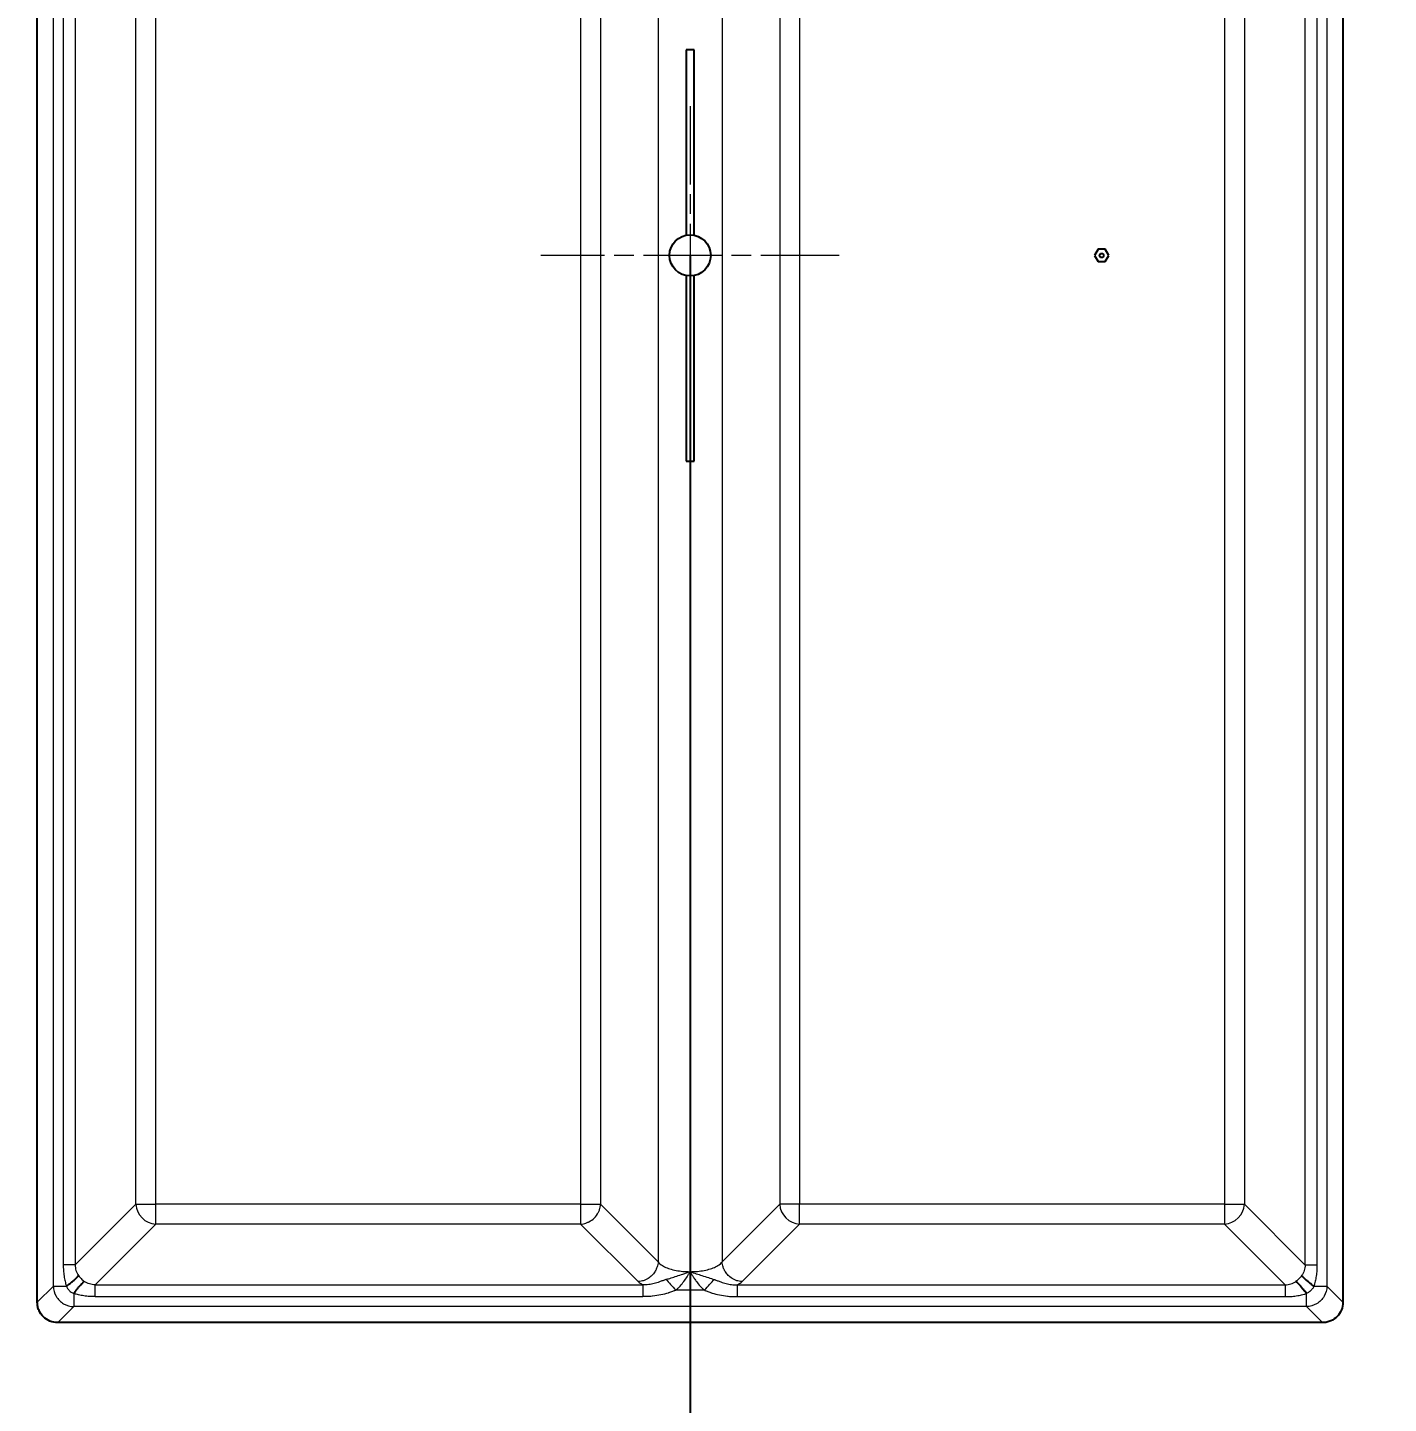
# Model space of a CAD drawing. Header units: millimetres. Extents: x 0 to 1486, y 0 to 1051.
# Drawn here: x 884.4 to 917.47, y 169.35 to 202.79 of the extents above; entities that cross this region are included whole.
import ezdxf

# ---------------------------------------------------------------- set-up
doc = ezdxf.new("R2010")
doc.units = ezdxf.units.MM
doc.header["$LTSCALE"] = 1.25
doc.linetypes.add('CHAIN', pattern=[0.3543, 0.2362, -0.0295, 0.0591, -0.0295])
for name, color, linetype, lineweight, true_color in [('Bemaßungen(DIN)', 7, 'Continuous', 5, 0x262659), ('Mittelpunktmarkierung(DIN)', 7, 'Continuous', 9, 0x262659), ('Sichtbare Kanten(DIN)', 7, 'Continuous', 25, 0x262659), ('Sichtbare tangentiale Kanten(DIN)', 7, 'Continuous', 15, 0x1a1a3e)]:
    doc.layers.add(name, color=color, linetype=linetype, lineweight=lineweight, true_color=true_color)
doc.styles.add('Aktuell-DINGroßer Text', font='arial.ttf')
doc.dimstyles.new('STANDARD-DIN', dxfattribs={"dimscale": 1.25, "dimtxt": 5.25, "dimasz": 2.5, "dimexe": 3.175, "dimexo": 0, "dimgap": 0.8, "dimtad": 1, "dimrnd": 1e-08, "dimtxsty": 'Aktuell-DINGroßer Text', "dimcen": 0.09, "dimdle": 10, "dimclrd": 256, "dimclre": 256, "dimclrt": 256, "dimazin": 2, "dimtfac": 0.666667, "dimtmove": 0, "dimatfit": 3, "dimfxl": 1, "dimtolj": 1, "dimlwd": 25, "dimlwe": 25, "dimarcsym": 0})

# ---------------------------------------------------------------- blocks, each defined once
blk = doc.blocks.new('_DotSmall')
at = {"color": 0, "linetype": 'ByBlock', "const_width": 0.5}
blk.add_lwpolyline([(-0.0625, 0, 1), (0.0625, 0, 1)], format="xyb", close=True, dxfattribs=at)
blk = doc.blocks.new('*D119')
at = {"layer": 'Bemaßungen(DIN)', "color": 250, "linetype": 'Continuous', "lineweight": 25, "true_color": 0x3f3f3f, "transparency": 16777216}
for p, q in [((866.998, 197.249), (866.998, 74.53)), ((900.498, 197.249), (900.498, 74.53)), ((866.998, 78.499), (900.498, 78.499))]:
    blk.add_line(p, q, dxfattribs=at)
at = {"layer": 'Defpoints', "color": 0, "linetype": 'Continuous', "transparency": 16777216}
for p in [(866.998, 197.249), (900.498, 197.249), (900.498, 78.499)]:
    blk.add_point(p, dxfattribs=at)
at = {"layer": 'Bemaßungen(DIN)', "color": 250, "linetype": 'Continuous', "lineweight": 25, "true_color": 0x3f3f3f, "transparency": 16777216, "xscale": 3.125, "yscale": 3.125, "zscale": 3.125, "rotation": 180}
blk.add_blockref('_DotSmall', (866.998, 78.499), dxfattribs=at)
at = {"layer": 'Bemaßungen(DIN)', "color": 250, "linetype": 'Continuous', "lineweight": 25, "true_color": 0x3f3f3f, "transparency": 16777216, "xscale": 3.125, "yscale": 3.125, "zscale": 3.125}
blk.add_blockref('_DotSmall', (900.498, 78.499), dxfattribs=at)
at = {"layer": 'Bemaßungen(DIN)', "color": 179, "linetype": 'Continuous', "lineweight": 25, "true_color": 0x262659, "transparency": 16777216, "insert": (869.668, 87.386), "char_height": 6.5625, "attachment_point": 1, "style": 'Aktuell-DINGroßer Text'}
blk.add_mtext('\\A1;33,5{\\H4.375;±0,1}', dxfattribs=at)
blk = doc.blocks.new('*D120')
at = {"layer": 'Bemaßungen(DIN)', "color": 250, "linetype": 'Continuous', "lineweight": 25, "true_color": 0x3f3f3f, "transparency": 16777216}
for p, q in [((900.498, 197.249), (900.498, 74.53)), ((933.998, 197.249), (933.998, 74.53)), ((900.498, 78.499), (933.998, 78.499))]:
    blk.add_line(p, q, dxfattribs=at)
at = {"layer": 'Defpoints', "color": 0, "linetype": 'Continuous', "transparency": 16777216}
for p in [(900.498, 197.249), (933.998, 197.249), (933.998, 78.499)]:
    blk.add_point(p, dxfattribs=at)
at = {"layer": 'Bemaßungen(DIN)', "color": 250, "linetype": 'Continuous', "lineweight": 25, "true_color": 0x3f3f3f, "transparency": 16777216, "xscale": 3.125, "yscale": 3.125, "zscale": 3.125, "rotation": 180}
blk.add_blockref('_DotSmall', (900.498, 78.499), dxfattribs=at)
at = {"layer": 'Bemaßungen(DIN)', "color": 250, "linetype": 'Continuous', "lineweight": 25, "true_color": 0x3f3f3f, "transparency": 16777216, "xscale": 3.125, "yscale": 3.125, "zscale": 3.125}
blk.add_blockref('_DotSmall', (933.998, 78.499), dxfattribs=at)
at = {"layer": 'Bemaßungen(DIN)', "color": 179, "linetype": 'Continuous', "lineweight": 25, "true_color": 0x262659, "transparency": 16777216, "insert": (903.168, 87.386), "char_height": 6.5625, "attachment_point": 1, "style": 'Aktuell-DINGroßer Text'}
blk.add_mtext('\\A1;33,5{\\H4.375;±0,1}', dxfattribs=at)

msp = doc.modelspace()

# ---------------------------------------------------------------- linework, layer by layer
at = {"layer": 'Mittelpunktmarkierung(DIN)', "linetype": 'CHAIN', "ltscale": 6.444903}
for p, q in [((900.4985, 200.8739), (900.4985, 193.6239)), ((904.1235, 197.2489), (896.8735, 197.2489))]:
    msp.add_line(p, q, dxfattribs=at)
at = {"layer": 'Sichtbare Kanten(DIN)'}
for p, q in [((884.6335, 171.809), (884.6335, 222.6887)), ((916.3635, 222.6887), (916.3635, 171.809)), ((900.5985, 202.2489), (900.3985, 202.2489)), ((900.3985, 202.2489), (900.3985, 197.7388)), ((900.5985, 197.7388), (900.5985, 202.2489)), ((910.4119, 197.3989), (910.3253, 197.2489)), ((910.5851, 197.3989), (910.4119, 197.3989)), ((910.4407, 197.2489), (910.4696, 197.2989)), ((910.4696, 197.2989), (910.5273, 197.2989)), ((910.5273, 197.2989), (910.5562, 197.2489)), ((910.6717, 197.2489), (910.5851, 197.3989)), ((910.3253, 197.2489), (910.4119, 197.0989)), ((910.4119, 197.0989), (910.5851, 197.0989)), ((910.4696, 197.1989), (910.4407, 197.2489)), ((910.5273, 197.1989), (910.4696, 197.1989)), ((910.5562, 197.2489), (910.5273, 197.1989)), ((910.5851, 197.0989), (910.6717, 197.2489)), ((900.3985, 196.759), (900.3985, 192.2489)), ((900.5985, 192.2489), (900.5985, 196.759)), ((900.3985, 192.2489), (900.5985, 192.2489)), ((915.8683, 171.3139), (885.1286, 171.3139))]:
    msp.add_line(p, q, dxfattribs=at)
msp.add_circle((900.4985, 197.2489), 0.5, dxfattribs=at)
for points, knots in [([(885.3397, 172.1991), (885.3555, 172.2108), (885.3711, 172.2224), (885.3864, 172.234), (885.4054, 172.2485), (885.424, 172.2629), (885.4417, 172.2769), (885.4524, 172.2854), (885.4628, 172.2937), (885.4728, 172.3019), (885.493, 172.3183), (885.5119, 172.3341), (885.5292, 172.3492), (885.5466, 172.3642), (885.5623, 172.3784), (885.5763, 172.3916), (885.5833, 172.3982), (885.5898, 172.4045), (885.5959, 172.4106), (885.6059, 172.4206), (885.6147, 172.4299), (885.622, 172.4383), (885.6279, 172.4451), (885.6328, 172.4512), (885.6368, 172.4567)], [-1.0769104, -1.0769104, -1.0769104, -1.0769104, -0.9572537, -0.9572537, -0.9572537, -0.8077, -0.8077, -0.8077, -0.7179403, -0.7179403, -0.7179403, -0.5384552, -0.5384552, -0.5384552, -0.3589701, -0.3589701, -0.3589701, -0.2692104, -0.2692104, -0.2692104, -0.1196567, -0.1196567, -0.1196567, 0, 0, 0, 0]), ([(885.5187, 172.0201), (885.5304, 172.0359), (885.542, 172.0515), (885.5536, 172.0668), (885.5681, 172.0858), (885.5825, 172.1044), (885.5965, 172.1221), (885.605, 172.1328), (885.6133, 172.1432), (885.6215, 172.1532), (885.6379, 172.1734), (885.6537, 172.1923), (885.6687, 172.2096), (885.6838, 172.227), (885.698, 172.2427), (885.7112, 172.2567), (885.7178, 172.2637), (885.7241, 172.2702), (885.7302, 172.2763), (885.7402, 172.2863), (885.7495, 172.2951), (885.7579, 172.3024), (885.7647, 172.3083), (885.7708, 172.3132), (885.7763, 172.3172)], [-1.0769104, -1.0769104, -1.0769104, -1.0769104, -0.9572537, -0.9572537, -0.9572537, -0.8077, -0.8077, -0.8077, -0.7179403, -0.7179403, -0.7179403, -0.5384552, -0.5384552, -0.5384552, -0.3589701, -0.3589701, -0.3589701, -0.2692104, -0.2692104, -0.2692104, -0.1196567, -0.1196567, -0.1196567, 0, 0, 0, 0]), ([(915.4782, 172.0201), (915.4666, 172.0359), (915.4549, 172.0515), (915.4433, 172.0668), (915.4288, 172.0858), (915.4145, 172.1044), (915.4004, 172.1221), (915.392, 172.1328), (915.3836, 172.1432), (915.3754, 172.1532), (915.359, 172.1734), (915.3432, 172.1923), (915.3282, 172.2096), (915.3131, 172.227), (915.2989, 172.2427), (915.2857, 172.2567), (915.2791, 172.2637), (915.2728, 172.2702), (915.2668, 172.2763), (915.2567, 172.2863), (915.2474, 172.2951), (915.239, 172.3024), (915.2323, 172.3083), (915.2261, 172.3132), (915.2206, 172.3172)], [-1.0769104, -1.0769104, -1.0769104, -1.0769104, -0.9572537, -0.9572537, -0.9572537, -0.8077, -0.8077, -0.8077, -0.7179403, -0.7179403, -0.7179403, -0.5384552, -0.5384552, -0.5384552, -0.3589701, -0.3589701, -0.3589701, -0.2692104, -0.2692104, -0.2692104, -0.1196567, -0.1196567, -0.1196567, 0, 0, 0, 0]), ([(915.6573, 172.1991), (915.6414, 172.2108), (915.6258, 172.2224), (915.6106, 172.234), (915.5915, 172.2485), (915.573, 172.2629), (915.5552, 172.2769), (915.5445, 172.2854), (915.5342, 172.2937), (915.5241, 172.3019), (915.5039, 172.3183), (915.485, 172.3341), (915.4677, 172.3492), (915.4504, 172.3642), (915.4346, 172.3784), (915.4206, 172.3916), (915.4136, 172.3982), (915.4071, 172.4045), (915.4011, 172.4106), (915.391, 172.4206), (915.3822, 172.4299), (915.3749, 172.4383), (915.369, 172.4451), (915.3641, 172.4512), (915.3601, 172.4567)], [-1.0769104, -1.0769104, -1.0769104, -1.0769104, -0.9572537, -0.9572537, -0.9572537, -0.8077, -0.8077, -0.8077, -0.7179403, -0.7179403, -0.7179403, -0.5384552, -0.5384552, -0.5384552, -0.3589701, -0.3589701, -0.3589701, -0.2692104, -0.2692104, -0.2692104, -0.1196567, -0.1196567, -0.1196567, 0, 0, 0, 0]), ([(885.1286, 171.3139), (885.0646, 171.3139), (885.0002, 171.3263), (884.8823, 171.3741), (884.8286, 171.4091), (884.7377, 171.4972), (884.701, 171.5501), (884.6616, 171.6397), (884.6511, 171.6727), (884.6371, 171.7401), (884.6335, 171.7746), (884.6335, 171.809)], [0, 0, 0, 0, 0.019193526, 0.019193526, 0.038166014, 0.038166014, 0.057250771, 0.057250771, 0.067667509, 0.067667509, 0.078108379, 0.078108379, 0.078108379, 0.078108379]), ([(916.3635, 171.809), (916.3635, 171.745), (916.351, 171.6806), (916.3033, 171.5627), (916.2683, 171.509), (916.1801, 171.4181), (916.1272, 171.3814), (916.0376, 171.342), (916.0046, 171.3315), (915.9372, 171.3175), (915.9028, 171.3139), (915.8683, 171.3139)], [0, 0, 0, 0, 0.019193526, 0.019193526, 0.038166014, 0.038166014, 0.057250771, 0.057250771, 0.067667509, 0.067667509, 0.078108379, 0.078108379, 0.078108379, 0.078108379])]:
    msp.add_open_spline(points, degree=3, knots=knots, dxfattribs=at)
at = {"layer": 'Sichtbare tangentiale Kanten(DIN)'}
for p, q in [((885.0236, 172.1991), (885.0236, 222.2986)), ((915.9734, 222.2986), (915.9734, 172.1991)), ((885.2644, 221.7758), (885.2644, 172.722)), ((885.556, 221.7758), (885.556, 172.722)), ((899.7216, 221.7024), (899.7216, 172.7953)), ((901.2753, 221.7024), (901.2753, 172.7953)), ((915.4409, 221.7758), (915.4409, 172.722)), ((915.7325, 221.7758), (915.7325, 172.722)), ((887.0271, 174.193), (887.0271, 220.3047)), ((887.5126, 174.193), (887.5126, 220.3047)), ((897.8365, 220.3047), (897.8365, 174.193)), ((898.3221, 220.3047), (898.3221, 174.193)), ((902.6749, 220.3047), (902.6749, 174.193)), ((903.1604, 220.3047), (903.1604, 174.193)), ((913.4843, 220.3047), (913.4843, 174.193)), ((913.9699, 220.3047), (913.9699, 174.193)), ((885.556, 172.722), (887.0271, 174.193)), ((887.0271, 174.193), (887.5126, 174.193)), ((887.5126, 173.7075), (887.5126, 174.193)), ((897.8365, 174.193), (887.5126, 174.193)), ((897.8365, 174.193), (898.3221, 174.193)), ((897.8365, 174.193), (897.8365, 173.7075)), ((898.3221, 174.193), (899.7216, 172.7953)), ((902.6749, 174.193), (901.2753, 172.7953)), ((903.1604, 174.193), (902.6749, 174.193)), ((903.1604, 173.7075), (903.1604, 174.193)), ((913.4843, 174.193), (903.1604, 174.193)), ((913.4843, 174.193), (913.4843, 173.7075)), ((913.4843, 174.193), (913.9699, 174.193)), ((915.4409, 172.722), (913.9699, 174.193)), ((886.0416, 172.2364), (887.5126, 173.7075)), ((897.8365, 173.7075), (887.5126, 173.7075)), ((897.8365, 173.7075), (899.2361, 172.3097)), ((903.1604, 173.7075), (901.7608, 172.3097)), ((913.4843, 173.7075), (903.1604, 173.7075)), ((914.9553, 172.2364), (913.4843, 173.7075)), ((885.556, 172.722), (885.2644, 172.722)), ((915.4409, 172.722), (915.7325, 172.722)), ((886.0416, 171.9449), (886.0416, 172.2364)), ((886.0416, 172.2364), (899.35, 172.2364)), ((899.35, 172.2364), (899.35, 171.9449)), ((901.647, 171.9449), (901.647, 172.2364)), ((901.647, 172.2364), (914.9553, 172.2364)), ((914.9553, 172.2364), (914.9553, 171.9449)), ((884.6335, 171.809), (885.0236, 172.1991)), ((886.0416, 171.9449), (899.35, 171.9449)), ((900.8459, 172.1001), (900.1512, 172.1001)), ((901.647, 171.9449), (914.9553, 171.9449)), ((915.6573, 172.1991), (915.9734, 172.1991)), ((916.3635, 171.809), (915.9734, 172.1991)), ((885.1286, 171.3139), (885.5187, 171.704)), ((915.4782, 171.704), (885.5187, 171.704)), ((915.8683, 171.3139), (915.4782, 171.704))]:
    msp.add_line(p, q, dxfattribs=at)
for centre, major_axis, ratio, start_param, end_param in [((887.5126, 174.193), (0.3536, -0.3536), 0.9446321, 3.9554703, 5.4693077), ((903.1604, 174.193), (0.3533, -0.3538), 0.9445654, 3.9561594, 5.4699263), ((913.4843, 174.193), (-0.3536, -0.3536), 0.9446321, 0.8138776, 2.327715), ((900.2928, 172.3683), (1.094, -0.0179), 0.2634519, 3.4077328, 3.677844), ((900.1512, 172.1001), (0.3344, -0.3717), 0.0000692, 3.9311732, 4.7123471), ((900.8458, 172.1), (0.3343, 0.3717), 0.0000692, 4.7125872, 5.493443), ((900.7041, 172.3683), (1.094, 0.0179), 0.2634519, 5.746934, 6.0170452)]:
    msp.add_ellipse(centre, major_axis=major_axis, ratio=ratio, start_param=start_param, end_param=end_param, dxfattribs=at)
for points, knots in [([(897.8365, 173.7075), (897.8482, 173.7081), (897.8599, 173.7092), (897.8716, 173.7107), (897.8949, 173.7138), (897.918, 173.7185), (897.9409, 173.7248), (897.9665, 173.7319), (897.9918, 173.741), (898.0162, 173.7521), (898.0244, 173.7557), (898.0324, 173.7597), (898.0404, 173.7638), (898.0881, 173.7885), (898.1322, 173.8208), (898.1705, 173.8591), (898.2087, 173.8973), (898.241, 173.9414), (898.2657, 173.9892), (898.2699, 173.9971), (898.2738, 174.0052), (898.2775, 174.0133), (898.2885, 174.0378), (898.2977, 174.063), (898.3048, 174.0887), (898.3111, 174.1115), (898.3158, 174.1347), (898.3188, 174.158), (898.3203, 174.1697), (898.3214, 174.1813), (898.3221, 174.193)], [0, 0, 0, 0, 0.0720856, 0.0720856, 0.0720856, 0.2162567, 0.2162567, 0.2162567, 0.3784425, 0.3784425, 0.3784425, 0.4325134, 0.4325134, 0.4325134, 0.7568985, 0.7568985, 0.7568985, 1.0812835, 1.0812835, 1.0812835, 1.1353545, 1.1353545, 1.1353545, 1.2975402, 1.2975402, 1.2975402, 1.4417114, 1.4417114, 1.4417114, 1.5137969, 1.5137969, 1.5137969, 1.5137969]), ([(885.2644, 172.722), (885.2645, 172.7103), (885.2646, 172.6986), (885.2648, 172.6869), (885.2649, 172.6752), (885.2653, 172.6635), (885.2657, 172.6519), (885.2665, 172.6286), (885.2677, 172.6054), (885.2693, 172.5823), (885.2726, 172.5363), (885.2774, 172.4909), (885.2838, 172.4468), (885.2902, 172.4025), (885.2982, 172.3595), (885.3076, 172.3181), (885.3123, 172.2975), (885.3174, 172.2772), (885.3227, 172.2573), (885.3254, 172.2474), (885.3281, 172.2376), (885.3309, 172.2279), (885.3338, 172.2182), (885.3367, 172.2086), (885.3397, 172.1991)], [0, 0, 0, 0, 0.03321382, 0.03321382, 0.03321382, 0.06641125, 0.06641125, 0.06641125, 0.13277377, 0.13277377, 0.13277377, 0.26517816, 0.26517816, 0.26517816, 0.3981672, 0.3981672, 0.3981672, 0.46455773, 0.46455773, 0.46455773, 0.4977404, 0.4977404, 0.4977404, 0.53089997, 0.53089997, 0.53089997, 0.53089997]), ([(885.556, 172.722), (885.5535, 172.6727), (885.5655, 172.5764), (885.6094, 172.4941), (885.6368, 172.4567)], [0, 0, 0, 0, 0.14249094, 0.285274, 0.285274, 0.285274, 0.285274]), ([(899.7216, 172.7953), (899.7209, 172.7836), (899.7198, 172.7719), (899.7183, 172.7603), (899.7153, 172.737), (899.7106, 172.7138), (899.7043, 172.691), (899.6972, 172.6653), (899.6881, 172.64), (899.677, 172.6156), (899.6733, 172.6075), (899.6694, 172.5994), (899.6653, 172.5914), (899.6488, 172.5596), (899.6289, 172.5294), (899.6062, 172.5015), (899.5948, 172.4875), (899.5828, 172.4741), (899.57, 172.4613), (899.5573, 172.4486), (899.5439, 172.4365), (899.5299, 172.4251), (899.495, 172.3967), (899.4565, 172.3728), (899.4158, 172.3543), (899.3913, 172.3433), (899.3661, 172.3341), (899.3404, 172.327), (899.3176, 172.3207), (899.2944, 172.316), (899.2711, 172.313), (899.2594, 172.3115), (899.2478, 172.3104), (899.2361, 172.3097)], [-1.5137969, -1.5137969, -1.5137969, -1.5137969, -1.4417114, -1.4417114, -1.4417114, -1.2975402, -1.2975402, -1.2975402, -1.1353545, -1.1353545, -1.1353545, -1.0812835, -1.0812835, -1.0812835, -0.8650268, -0.8650268, -0.8650268, -0.7568985, -0.7568985, -0.7568985, -0.6487701, -0.6487701, -0.6487701, -0.3784425, -0.3784425, -0.3784425, -0.2162567, -0.2162567, -0.2162567, -0.0720856, -0.0720856, -0.0720856, 0, 0, 0, 0]), ([(899.7216, 172.7953), (899.7428, 172.761), (899.7785, 172.7281), (899.8265, 172.6983), (899.8425, 172.6884), (899.8598, 172.6788), (899.8785, 172.6697), (899.9158, 172.6514), (899.9583, 172.6348), (900.0049, 172.6203), (900.0515, 172.6057), (900.1023, 172.5932), (900.1557, 172.5831), (900.2625, 172.5629), (900.3803, 172.5523), (900.4985, 172.5523)], [-1.0975594, -1.0975594, -1.0975594, -1.0975594, -0.8232491, -0.8232491, -0.8232491, -0.7317063, -0.7317063, -0.7317063, -0.5486389, -0.5486389, -0.5486389, -0.3658531, -0.3658531, -0.3658531, 0, 0, 0, 0]), ([(899.9157, 172.3618), (899.9251, 172.3648), (899.9345, 172.3678), (899.944, 172.3709), (899.9536, 172.3741), (899.9633, 172.3772), (899.9731, 172.3804), (899.9927, 172.3869), (900.0129, 172.3935), (900.0338, 172.4004), (900.0769, 172.4146), (900.1231, 172.4298), (900.1735, 172.446), (900.2206, 172.461), (900.2712, 172.4769), (900.3247, 172.4942), (900.3523, 172.5031), (900.3807, 172.5123), (900.4098, 172.522), (900.4243, 172.5268), (900.4389, 172.5318), (900.4537, 172.5368), (900.4685, 172.5419), (900.4835, 172.547), (900.4985, 172.5523)], [0, 0, 0, 0, 0.0397614, 0.0397614, 0.0397614, 0.07945706, 0.07945706, 0.07945706, 0.15871475, 0.15871475, 0.15871475, 0.32258978, 0.32258978, 0.32258978, 0.4758974, 0.4758974, 0.4758974, 0.55516805, 0.55516805, 0.55516805, 0.59470833, 0.59470833, 0.59470833, 0.634183, 0.634183, 0.634183, 0.634183]), ([(900.1512, 172.1001), (900.1599, 172.1081), (900.1688, 172.1161), (900.1774, 172.1243), (900.1861, 172.1325), (900.1947, 172.1409), (900.2031, 172.1493), (900.22, 172.1661), (900.2365, 172.1834), (900.2525, 172.201), (900.2858, 172.2376), (900.3173, 172.2758), (900.3471, 172.3152), (900.3749, 172.352), (900.4003, 172.3906), (900.4251, 172.4294), (900.4379, 172.4495), (900.4505, 172.4698), (900.4628, 172.4902), (900.469, 172.5004), (900.4751, 172.5107), (900.481, 172.521), (900.487, 172.5314), (900.4928, 172.5418), (900.4985, 172.5523)], [0, 0, 0, 0, 0.03572785, 0.03572785, 0.03572785, 0.07149694, 0.07149694, 0.07149694, 0.14312062, 0.14312062, 0.14312062, 0.29141532, 0.29141532, 0.29141532, 0.42964001, 0.42964001, 0.42964001, 0.50120862, 0.50120862, 0.50120862, 0.53702584, 0.53702584, 0.53702584, 0.57289678, 0.57289678, 0.57289678, 0.57289678]), ([(900.4985, 172.5523), (900.6166, 172.5523), (900.7344, 172.5629), (900.8412, 172.5831), (900.8946, 172.5932), (900.9454, 172.6057), (900.992, 172.6203), (901.0387, 172.6348), (901.0811, 172.6514), (901.1184, 172.6697), (901.1371, 172.6788), (901.1544, 172.6884), (901.1704, 172.6983), (901.2184, 172.7281), (901.2541, 172.761), (901.2753, 172.7953)], [0, 0, 0, 0, 0.3658531, 0.3658531, 0.3658531, 0.5486389, 0.5486389, 0.5486389, 0.7317063, 0.7317063, 0.7317063, 0.8232491, 0.8232491, 0.8232491, 1.0975594, 1.0975594, 1.0975594, 1.0975594]), ([(900.4985, 172.5523), (900.6005, 172.5166), (900.7642, 172.4654), (900.9475, 172.4059), (901.0382, 172.3756), (901.0812, 172.3617)], [0, 0, 0, 0, 0.26896933, 0.45156768, 0.63416604, 0.63416604, 0.63416604, 0.63416604]), ([(900.4985, 172.5523), (900.5042, 172.5418), (900.5099, 172.5313), (900.5159, 172.521), (900.5218, 172.5107), (900.5279, 172.5004), (900.534, 172.4902), (900.5463, 172.4697), (900.5588, 172.4494), (900.5716, 172.4292), (900.5893, 172.4011), (900.6075, 172.3732), (900.627, 172.3462), (900.6355, 172.3344), (900.6441, 172.3228), (900.6529, 172.3112), (900.6818, 172.2732), (900.7123, 172.2363), (900.7445, 172.201), (900.7606, 172.1834), (900.7771, 172.1661), (900.794, 172.1492), (900.8024, 172.1408), (900.8109, 172.1325), (900.8196, 172.1243), (900.8283, 172.1161), (900.8371, 172.1081), (900.8459, 172.1001)], [0, 0, 0, 0, 0.0358734, 0.0358734, 0.0358734, 0.07170528, 0.07170528, 0.07170528, 0.14331927, 0.14331927, 0.14331927, 0.24303125, 0.24303125, 0.24303125, 0.28653163, 0.28653163, 0.28653163, 0.42986368, 0.42986368, 0.42986368, 0.50150264, 0.50150264, 0.50150264, 0.53727834, 0.53727834, 0.53727834, 0.5730102, 0.5730102, 0.5730102, 0.5730102]), ([(901.7608, 172.3097), (901.7492, 172.3104), (901.7375, 172.3115), (901.7258, 172.313), (901.7025, 172.316), (901.6793, 172.3207), (901.6565, 172.327), (901.6308, 172.3341), (901.6056, 172.3433), (901.5812, 172.3543), (901.5404, 172.3728), (901.5019, 172.3967), (901.467, 172.4251), (901.453, 172.4365), (901.4396, 172.4486), (901.4269, 172.4613), (901.4142, 172.4741), (901.4021, 172.4875), (901.3907, 172.5015), (901.368, 172.5294), (901.3481, 172.5596), (901.3316, 172.5914), (901.3275, 172.5994), (901.3236, 172.6075), (901.3199, 172.6156), (901.3088, 172.64), (901.2997, 172.6653), (901.2926, 172.691), (901.2863, 172.7138), (901.2816, 172.737), (901.2786, 172.7603), (901.2771, 172.7719), (901.276, 172.7836), (901.2753, 172.7953)], [-1.5137969, -1.5137969, -1.5137969, -1.5137969, -1.4417114, -1.4417114, -1.4417114, -1.2975402, -1.2975402, -1.2975402, -1.1353545, -1.1353545, -1.1353545, -0.8650268, -0.8650268, -0.8650268, -0.7568985, -0.7568985, -0.7568985, -0.6487701, -0.6487701, -0.6487701, -0.4325134, -0.4325134, -0.4325134, -0.3784425, -0.3784425, -0.3784425, -0.2162567, -0.2162567, -0.2162567, -0.0720856, -0.0720856, -0.0720856, 0, 0, 0, 0]), ([(915.4409, 172.722), (915.4434, 172.6727), (915.4315, 172.5764), (915.3875, 172.4941), (915.3601, 172.4567)], [0, 0, 0, 0, 0.14249094, 0.285274, 0.285274, 0.285274, 0.285274]), ([(915.7325, 172.722), (915.7324, 172.7103), (915.7324, 172.6986), (915.7322, 172.6869), (915.732, 172.6752), (915.7317, 172.6635), (915.7312, 172.6519), (915.7304, 172.6286), (915.7292, 172.6054), (915.7276, 172.5823), (915.7244, 172.5363), (915.7195, 172.4909), (915.7131, 172.4468), (915.7067, 172.4025), (915.6987, 172.3595), (915.6893, 172.3181), (915.6846, 172.2975), (915.6796, 172.2772), (915.6742, 172.2573), (915.6716, 172.2474), (915.6688, 172.2376), (915.666, 172.2279), (915.6631, 172.2182), (915.6602, 172.2086), (915.6573, 172.1991)], [0, 0, 0, 0, 0.03321382, 0.03321382, 0.03321382, 0.06641125, 0.06641125, 0.06641125, 0.13277377, 0.13277377, 0.13277377, 0.26517816, 0.26517816, 0.26517816, 0.3981672, 0.3981672, 0.3981672, 0.46455773, 0.46455773, 0.46455773, 0.4977404, 0.4977404, 0.4977404, 0.53089997, 0.53089997, 0.53089997, 0.53089997]), ([(885.6368, 172.4567), (885.6559, 172.4308), (885.6986, 172.3799), (885.7494, 172.337), (885.7763, 172.3172)], [0, 0, 0, 0, 0.09759049, 0.19891575, 0.19891575, 0.19891575, 0.19891575]), ([(886.0416, 172.2364), (885.9923, 172.2339), (885.896, 172.2459), (885.8137, 172.2898), (885.7763, 172.3172)], [0, 0, 0, 0, 0.14249094, 0.285274, 0.285274, 0.285274, 0.285274]), ([(899.9157, 172.3618), (899.9084, 172.3594), (899.9012, 172.357), (899.8941, 172.3546), (899.887, 172.3523), (899.8801, 172.3499), (899.8734, 172.3475), (899.8598, 172.3428), (899.8467, 172.338), (899.8339, 172.3334), (899.8057, 172.323), (899.7793, 172.3129), (899.7534, 172.3034), (899.7089, 172.2872), (899.666, 172.2728), (899.6229, 172.2615), (899.5809, 172.2505), (899.5386, 172.2426), (899.4961, 172.2381), (899.4703, 172.2354), (899.4443, 172.234), (899.4184, 172.2338), (899.407, 172.2337), (899.3955, 172.2339), (899.3841, 172.2344), (899.3727, 172.2348), (899.3613, 172.2356), (899.35, 172.2364)], [0, 0, 0, 0, 0.01897228, 0.01897228, 0.01897228, 0.03796594, 0.03796594, 0.03796594, 0.07600353, 0.07600353, 0.07600353, 0.16039524, 0.16039524, 0.16039524, 0.30539712, 0.30539712, 0.30539712, 0.44668431, 0.44668431, 0.44668431, 0.53247752, 0.53247752, 0.53247752, 0.57051482, 0.57051482, 0.57051482, 0.60860001, 0.60860001, 0.60860001, 0.60860001]), ([(901.0812, 172.3617), (901.0885, 172.3593), (901.0957, 172.3569), (901.1028, 172.3546), (901.1099, 172.3522), (901.1168, 172.3498), (901.1236, 172.3475), (901.1372, 172.3427), (901.1503, 172.338), (901.163, 172.3333), (901.1912, 172.323), (901.2176, 172.3129), (901.2436, 172.3034), (901.2881, 172.2871), (901.331, 172.2727), (901.3741, 172.2615), (901.4161, 172.2505), (901.4584, 172.2426), (901.5009, 172.2381), (901.5267, 172.2354), (901.5526, 172.234), (901.5785, 172.2338), (901.5899, 172.2337), (901.6014, 172.2339), (901.6128, 172.2344), (901.6242, 172.2348), (901.6356, 172.2356), (901.647, 172.2364)], [0, 0, 0, 0, 0.01897293, 0.01897293, 0.01897293, 0.03796717, 0.03796717, 0.03796717, 0.07600559, 0.07600559, 0.07600559, 0.16042953, 0.16042953, 0.16042953, 0.30545971, 0.30545971, 0.30545971, 0.44674818, 0.44674818, 0.44674818, 0.53248555, 0.53248555, 0.53248555, 0.57052339, 0.57052339, 0.57052339, 0.60860904, 0.60860904, 0.60860904, 0.60860904]), ([(914.9553, 172.2364), (915.0046, 172.2339), (915.1009, 172.2459), (915.1832, 172.2898), (915.2206, 172.3172)], [0, 0, 0, 0, 0.14249094, 0.285274, 0.285274, 0.285274, 0.285274]), ([(915.3601, 172.4567), (915.341, 172.4308), (915.2983, 172.3799), (915.2475, 172.337), (915.2206, 172.3172)], [0, 0, 0, 0, 0.09759049, 0.19891575, 0.19891575, 0.19891575, 0.19891575]), ([(885.0236, 172.1991), (885.0261, 172.1991), (885.0299, 172.1991), (885.0349, 172.1991), (885.0417, 172.1991), (885.0508, 172.1991), (885.0621, 172.1991), (885.0672, 172.1991), (885.0727, 172.1991), (885.0786, 172.1991), (885.0953, 172.1991), (885.1153, 172.1991), (885.1381, 172.1991), (885.1541, 172.1991), (885.1716, 172.1991), (885.1901, 172.1991), (885.2071, 172.1991), (885.225, 172.1991), (885.2436, 172.1991), (885.2577, 172.1991), (885.2722, 172.1991), (885.287, 172.1991), (885.3042, 172.1991), (885.3218, 172.1991), (885.3397, 172.1991)], [0, 0, 0, 0, 0.1366456, 0.1366456, 0.1366456, 0.3250932, 0.3250932, 0.3250932, 0.4099368, 0.4099368, 0.4099368, 0.6502295, 0.6502295, 0.6502295, 0.8198736, 0.8198736, 0.8198736, 0.9753762, 0.9753762, 0.9753762, 1.0931648, 1.0931648, 1.0931648, 1.2298104, 1.2298104, 1.2298104, 1.2298104]), ([(885.3397, 172.1991), (885.348, 172.182), (885.3669, 172.1467), (885.4079, 172.0936), (885.4626, 172.0493), (885.4996, 172.0294), (885.5187, 172.0201)], [0, 0, 0, 0, 0.06385433, 0.1271103, 0.18750841, 0.25908506, 0.25908506, 0.25908506, 0.25908506]), ([(886.0416, 171.9449), (886.0299, 171.9449), (886.0182, 171.945), (886.0065, 171.9452), (885.9948, 171.9453), (885.9831, 171.9457), (885.9715, 171.9461), (885.9482, 171.9469), (885.925, 171.9481), (885.9019, 171.9497), (885.8559, 171.953), (885.8105, 171.9578), (885.7664, 171.9642), (885.7221, 171.9706), (885.6791, 171.9786), (885.6377, 171.988), (885.617, 171.9927), (885.5968, 171.9978), (885.5769, 172.0031), (885.567, 172.0058), (885.5572, 172.0085), (885.5475, 172.0113), (885.5378, 172.0142), (885.5282, 172.0171), (885.5187, 172.0201)], [0, 0, 0, 0, 0.03321382, 0.03321382, 0.03321382, 0.06641125, 0.06641125, 0.06641125, 0.13277377, 0.13277377, 0.13277377, 0.26517816, 0.26517816, 0.26517816, 0.3981672, 0.3981672, 0.3981672, 0.46455773, 0.46455773, 0.46455773, 0.4977404, 0.4977404, 0.4977404, 0.53089995, 0.53089995, 0.53089995, 0.53089995]), ([(885.5187, 172.0201), (885.5187, 171.9996), (885.5187, 171.9334), (885.5187, 171.832), (885.5187, 171.741), (885.5187, 171.7106), (885.5187, 171.704)], [-0.48919907, -0.48919907, -0.48919907, -0.48919907, -0.42706452, -0.28470968, -0.14235484, 0, 0, 0, 0]), ([(900.1512, 172.1001), (900.1441, 172.0973), (900.1372, 172.0945), (900.1302, 172.0917), (900.1232, 172.089), (900.1161, 172.0862), (900.109, 172.0835), (900.0949, 172.078), (900.0806, 172.0727), (900.0662, 172.0673), (900.0373, 172.0568), (900.0078, 172.0465), (899.9775, 172.0369), (899.9742, 172.0358), (899.9709, 172.0348), (899.9676, 172.0337), (899.9093, 172.0156), (899.8479, 171.9995), (899.7834, 171.9864), (899.7205, 171.9736), (899.6547, 171.9636), (899.5871, 171.9567), (899.5824, 171.9562), (899.5778, 171.9557), (899.5731, 171.9553), (899.5365, 171.9518), (899.4995, 171.9492), (899.4622, 171.9474), (899.4436, 171.9466), (899.4249, 171.9459), (899.4062, 171.9455), (899.3875, 171.9451), (899.3687, 171.945), (899.35, 171.9449)], [0, 0, 0, 0, 0.02583351, 0.02583351, 0.02583351, 0.0516036, 0.0516036, 0.0516036, 0.10300036, 0.10300036, 0.10300036, 0.20559562, 0.20559562, 0.20559562, 0.21673382, 0.21673382, 0.21673382, 0.41266739, 0.41266739, 0.41266739, 0.60358148, 0.60358148, 0.60358148, 0.61677746, 0.61677746, 0.61677746, 0.71958411, 0.71958411, 0.71958411, 0.77098124, 0.77098124, 0.77098124, 0.82236981, 0.82236981, 0.82236981, 0.82236981]), ([(900.8459, 172.1001), (900.8529, 172.0973), (900.8599, 172.0945), (900.8669, 172.0917), (900.8739, 172.089), (900.8809, 172.0862), (900.888, 172.0835), (900.9022, 172.078), (900.9164, 172.0727), (900.9309, 172.0673), (900.9597, 172.0567), (900.9892, 172.0465), (901.0195, 172.0368), (901.0228, 172.0358), (901.0261, 172.0347), (901.0295, 172.0337), (901.0877, 172.0155), (901.1491, 171.9995), (901.2137, 171.9864), (901.2765, 171.9736), (901.3423, 171.9636), (901.4099, 171.9567), (901.4146, 171.9562), (901.4192, 171.9557), (901.4239, 171.9553), (901.4604, 171.9518), (901.4974, 171.9492), (901.5347, 171.9474), (901.5533, 171.9466), (901.572, 171.9459), (901.5907, 171.9455), (901.6095, 171.9451), (901.6282, 171.945), (901.647, 171.9449)], [0, 0, 0, 0, 0.02582867, 0.02582867, 0.02582867, 0.05159429, 0.05159429, 0.05159429, 0.10298265, 0.10298265, 0.10298265, 0.20556131, 0.20556131, 0.20556131, 0.21674073, 0.21674073, 0.21674073, 0.4126769, 0.4126769, 0.4126769, 0.60355799, 0.60355799, 0.60355799, 0.61667445, 0.61667445, 0.61667445, 0.7194638, 0.7194638, 0.7194638, 0.77085237, 0.77085237, 0.77085237, 0.82223245, 0.82223245, 0.82223245, 0.82223245]), ([(914.9553, 171.9449), (914.9671, 171.9449), (914.9787, 171.945), (914.9904, 171.9452), (915.0021, 171.9453), (915.0138, 171.9457), (915.0254, 171.9461), (915.0487, 171.9469), (915.072, 171.9481), (915.095, 171.9497), (915.1411, 171.953), (915.1865, 171.9578), (915.2305, 171.9642), (915.2748, 171.9706), (915.3178, 171.9786), (915.3592, 171.988), (915.3799, 171.9927), (915.4001, 171.9978), (915.42, 172.0031), (915.4299, 172.0058), (915.4397, 172.0085), (915.4494, 172.0113), (915.4591, 172.0142), (915.4687, 172.0171), (915.4782, 172.0201)], [0, 0, 0, 0, 0.03321382, 0.03321382, 0.03321382, 0.06641125, 0.06641125, 0.06641125, 0.13277377, 0.13277377, 0.13277377, 0.26517816, 0.26517816, 0.26517816, 0.3981672, 0.3981672, 0.3981672, 0.46455773, 0.46455773, 0.46455773, 0.4977404, 0.4977404, 0.4977404, 0.53089995, 0.53089995, 0.53089995, 0.53089995]), ([(915.6573, 172.1991), (915.6489, 172.182), (915.63, 172.1467), (915.589, 172.0936), (915.5344, 172.0493), (915.4973, 172.0294), (915.4782, 172.0201)], [0, 0, 0, 0, 0.06385433, 0.1271103, 0.18750841, 0.25908506, 0.25908506, 0.25908506, 0.25908506]), ([(915.4782, 171.704), (915.4782, 171.7106), (915.4782, 171.741), (915.4782, 171.832), (915.4782, 171.9334), (915.4782, 171.9996), (915.4782, 172.0201)], [0, 0, 0, 0, 0.14235484, 0.28470968, 0.42706452, 0.48919907, 0.48919907, 0.48919907, 0.48919907])]:
    msp.add_open_spline(points, degree=3, knots=knots, dxfattribs=at)
for points in [[(885.0236, 172.1991), (885.0249, 172.1134), (885.0728, 171.9423), (885.2619, 171.7532), (885.433, 171.7053), (885.5187, 171.704)], [(915.9734, 172.1991), (915.972, 172.1134), (915.9241, 171.9423), (915.735, 171.7532), (915.5639, 171.7053), (915.4782, 171.704)]]:
    msp.add_open_spline(points, degree=3, dxfattribs=at)

# ---------------------------------------------------------------- dimensions: what is measured, and where the dimension line sits
at = {"layer": 'Bemaßungen(DIN)', "color": 250, "linetype": 'Continuous', "lineweight": 25, "true_color": 0x3f3f3f}
for base, p1, p2, picture, middle in [((900.4985, 78.4989), (866.9985, 197.2489), (900.4985, 197.2489), '*D119', (883.761, 78.4989)), ((933.9985, 78.4989), (900.4985, 197.2489), (933.9985, 197.2489), '*D120', (917.261, 78.4989))]:
    dim = msp.add_linear_dim(base=base, p1=p1, p2=p2, angle=180, dimstyle='STANDARD-DIN', override={"dimgap": 0.8, "dimdec": 2, "dimblk1": 'DotSmall', "dimblk2": 'DotSmall', "dimsah": 1, "dimdle": 0, "dimtol": 1, "dimlim": 0, "dimtp": 0.1, "dimtm": 0.1, "dimtdec": 2, "dimtofl": 0, "dimatfit": 1}, dxfattribs=at)
    dim.commit()
    dim.dimension.update_dxf_attribs({"geometry": picture, "text_midpoint": middle, "dimtype": 160})

doc.saveas('drawing.dxf')
